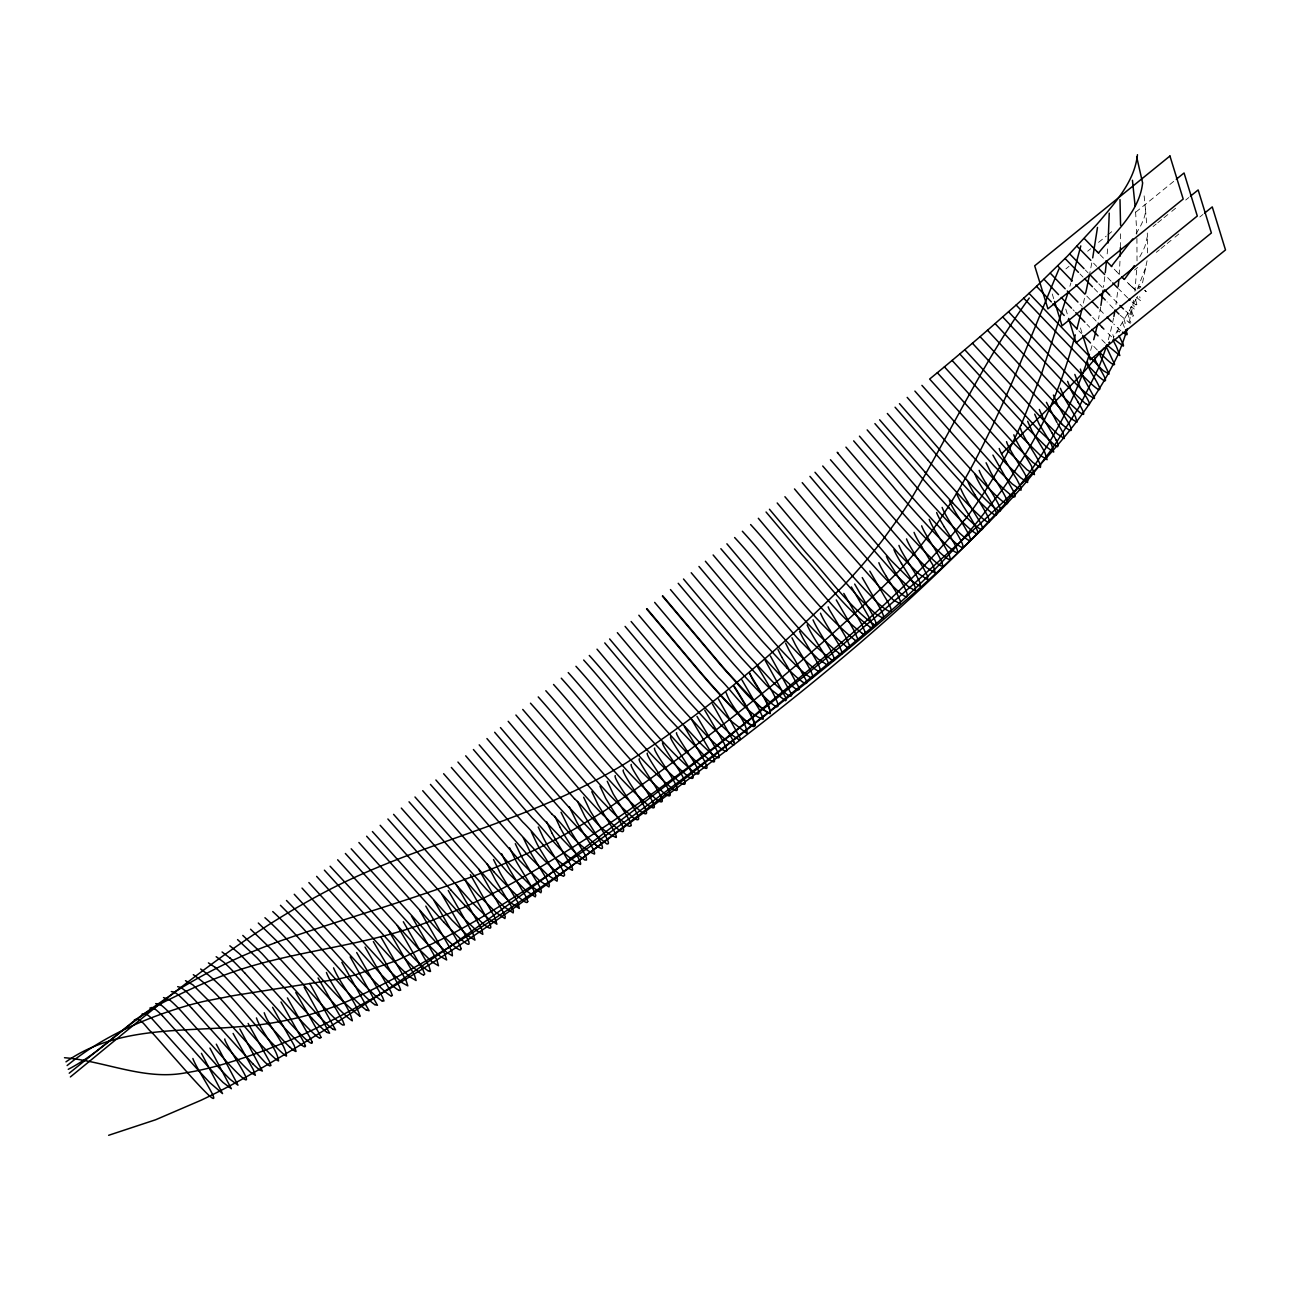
<?xml version="1.0" encoding="UTF-8"?>
<svg xmlns="http://www.w3.org/2000/svg" width="1290" height="1290" viewBox="0 0 1290 1290"><rect width="100%" height="100%" fill="white"/><g stroke="black" fill="none" stroke-linecap="round" stroke-linejoin="round"><path stroke-width="0.75" stroke-dasharray="5 3.75" d="M1133.217 315.76L1130.443 307.133L1131.588 306.827L1134.99 309.616L1133.749 305.327M1120.591 233.812L1120.413 247.519M1137.022 260.886L1136.909 236.086M1147.552 252.905L1147.31 233.006M1119.978 261.209L1119.252 274.141M1136.667 270.013L1134.894 291.266M1107.626 248.922L1106.917 256.871M1147.487 235.909L1145.004 246.148A247.648 41.361 -39.7 0 1 1138.215 259.451M1147.068 260.774L1141.973 285.606M1104.788 276.689L1103.498 287.299M1117.575 292.346L1115.979 304.424M1136.812 304.505L1135.281 298.264M1100.693 306.939L1098.532 318.936M1091.775 262.967L1089.84 273.061M1092.05 345.607L1089.873 352.912M1069.91 286.267L1070.894 282.929M1137.441 288.976L1146.681 264.982M1136.28 298.812L1114.689 335.448M1136.135 233.716L1139.65 227.717A230.894 38.571 -39.7 0 0 1145.456 209.141L1143.811 192.549M1113.48 337.303L1114.092 336.384M1065.895 268.884L1069.007 266.353M1087.664 251.211L1090.776 248.696M1098.548 242.375L1106.32 236.07M1107.868 234.812L1114.092 229.765M1135.861 212.092L1174.722 180.535M1153.067 226.54L1156.179 224.008M1157.743 222.751L1162.403 218.961M1163.951 217.704L1170.175 212.656M1171.723 211.383L1177.947 206.335M1185.72 200.031L1188.832 197.515M1134.523 269.997L1137.635 267.481M1156.292 252.34L1159.404 249.808M1160.952 248.551L1165.612 244.761M1167.176 243.504L1173.4 238.457M1174.948 237.183L1181.172 232.136M1199.829 216.994L1202.925 214.479M1135.635 304.65L1132.023 301.925M1140.731 287.041L1139.102 286.557A79.754 5.466 50.9 0 1 1140.15 286.703L1140.876 287.122M1136.667 297.49L1140.908 301.038L1139.667 296.716M1135.893 290.234L1131.652 286.574M1135.006 289.524L1133.862 288.573M1133.313 288.089L1132.007 286.912M1125.686 311.067L1132.362 316.292A79.916 5.482 50.9 0 0 1133.184 315.728M1131.846 286.767L1130.411 285.429M1144.73 290.282L1146.246 291.701A60.953 4.176 50.9 0 0 1144.907 290.444M1127.315 282.429L1130.604 285.59M1129.75 284.8L1128.734 283.8M1120.188 315.244L1130.201 323.355A82.608 5.66 50.9 0 0 1130.346 323.387M1127.702 297.925L1118.478 288.718M1105.32 343.301L1099.402 337.254M1117.317 302.908L1110.609 296.039M1099.967 254.582L1104.643 259.371M1116.382 271.351L1119.107 274.173M1114.27 269.207L1116.511 271.497M1111.109 281.188L1106.191 276.141M1093.614 263.208L1096.71 266.401M1098.757 283.784L1102.886 288.057M1083.02 277.044L1079.972 273.915M1094.13 288.476L1098.322 292.798M1113.254 308.31L1107.078 301.908M1097.29 350.009L1092.291 344.833M1085.358 270.013L1087.986 272.722M1086.777 296.087L1090.26 299.683M1099.918 309.729L1104.385 314.373M1080.085 304.311L1082.245 306.552M1092.678 317.453L1096.323 321.258M1086.97 324.338L1089.76 327.257M1081.552 333.675L1078.827 330.82M1072.925 309.632L1074.328 311.1M1124.429 327.338L1122.236 321.919L1125.251 323.339L1124.025 319.098M1117.398 332.272C1115.624 326.87 1123.026 337.4 1118.027 327.596M1080.456 327.934L1082.181 333.546M1065.782 309.084L1068.088 316.582M1052.253 293.991L1053.978 299.603M1130.024 310.6L1131.265 314.873L1127.331 312.857L1130.862 322.597M1112.851 334.626L1113.657 337.432M1145.456 209.141L1146.794 225.041M1135.587 211.85L1136.845 234.232M1113.576 317.921A275.754 271.222 -17.1 0 1 1108.191 340.125M1133.604 300.312A235.167 231.297 -17.1 0 1 1128.121 325.677M1084.503 298.232A910.627 895.663 -17.1 0 1 1082.955 304.924M1137.538 296.394A87.414 85.978 -17.1 0 1 1136.909 297.635M1136.764 304.456A77.884 5.337 50.9 0 1 1135.668 304.682M1120.817 330.74A105.619 7.24 50.9 0 1 1113.754 324.016M1111.561 336.803A189.001 12.948 50.9 0 1 1105.514 330.74M1138.844 287.235L1139.038 288.67L1138.86 287.154"/><path stroke-width="1.5" d="M623.344 769.969C620.038 772.629 660.641 824.02 641.34 811.99C602.672 777.806 572.55 735.139 538.22 696.923M631.262 764.422C628.294 767.26 668.688 818.602 648.806 805.815C610.186 771.63 580.161 728.915 545.815 690.747M1109.239 213.14L1108.094 242.972M1120.413 247.519L1120.171 256.081M1118.22 286.283L1118.785 280.204M1106.53 260.838L1105.24 272.738M1103.111 290.331L1100.918 305.424M1097.5 227.443L1092.695 257.903M1113.899 316.437L1114.995 310.439M1089.518 274.754L1086.744 288.186A910.627 895.663 -17.1 0 1 1085.632 293.217M1080.794 245.89L1071.393 281.252M1076.892 328.998L1080.714 314.196A910.627 895.663 -17.1 0 0 1082.165 308.245M1093.694 339.722L1094.484 336.771A314.76 309.584 -17.1 0 0 1097.306 324.919M1075.296 334.9C1065.443 371.327 1052.527 407.124 1033.709 439.954A555.135 546.025 -17.1 0 1 1024.47 455.87L1011.295 476.623A483.282 475.349 -17.1 0 1 1000.766 491.716L978.271 520.725A856.737 842.66 -17.1 0 1 966.452 534.818C909.724 601.462 839.081 654.014 771.904 709.387M799.091 689.247L799.139 689.021A168.78 11.562 50.9 0 0 799.107 687.78L787.303 666.414A216.269 14.819 50.9 0 1 781.772 657.191M1067.927 292.959L1041.288 374.471L1020.874 425.619M1089.421 354.363L1085.535 365.957A438.149 430.941 -17.1 0 1 1005.62 502.81M1059.042 268.804C1021.841 357.507 989.269 449.887 933.315 529.077M1137.457 154.703C1134.603 180.955 1116.382 201.111 1100.144 220.59A179.407 29.96 -39.7 0 1 1096.629 224.637L1067.572 255.984L1036.531 286.332A256.291 42.812 -39.7 0 1 1016.149 305.021L989.462 328.531A494.763 82.641 -39.7 0 1 972.434 343.221A464.9 77.642 -39.7 0 1 929.639 379.05L1006.523 464.094L1020.761 477.848L1027.582 482.525L1027.614 479.59A127.484 8.74 50.9 0 0 1026.098 476.3L1024.26 472.93A142.722 9.772 50.9 0 0 1023.486 471.592L1013.65 455.531A162.556 11.142 50.9 0 1 1006.539 441.648M662.738 595.851L720.642 664.35A228.862 15.674 50.9 0 0 726.367 670.945C754.053 701.131 795.43 747.281 749.554 673.509M1029.275 298.022C983.238 361.555 950.327 432.94 910.434 500.149A466.835 459.159 -17.1 0 1 900.436 515.5L882.586 540.107A555.684 546.557 -17.1 0 1 842.531 586.628C776.096 652.24 704.437 713.467 625.376 763.438A584.805 575.195 -17.1 0 1 571.325 792.399M1132.813 238.876L1111.416 266.288M1124.364 279.478L1132.056 268.917A247.648 41.361 -39.7 0 0 1134.297 265.643M964.227 520.176C902.871 596.818 823.891 656.449 749.426 719.481C676.202 778.338 599.995 833.775 518.048 879.957A645.145 634.551 -17.1 0 1 463.11 907.692L429.07 921.673A460.756 453.177 -17.1 0 1 411.591 927.752C359.007 945.328 303.376 950.682 250.308 966.42C222.719 974.547 196.257 986.028 170.554 998.831C132.435 1016.278 105.312 1050.189 68.257 1069.297M1104.45 347.623L1084.358 371.391A174.602 171.731 -17.1 0 1 1081.794 374.148L1049.576 407.301L1001.556 453.806M1005.829 503.003C880.49 640.082 728.995 749.377 580.452 859.559C510.534 909.144 439.31 957.632 361.813 994.735C323.064 1013.666 280.591 1024.131 237.602 1026.84C179.6 1031.726 115.971 1026.566 65.967 1061.847M1098.467 253.05C1115.592 231.829 1139.441 211.528 1142.601 183.051M1108.723 342.963L1109.593 342.043M1176.287 179.278L1184.059 172.973L1197.297 216.011L1062.041 325.806L1054.559 301.473M1190.38 196.241L1198.152 189.936L1211.391 232.974L1076.134 342.769L1068.652 318.453M1204.489 213.205L1212.261 206.9L1225.5 249.938L1090.244 359.733L1082.762 335.416M69.225 1073.199L135.853 1019.487L175.875 991.51M767.131 713.225C676.089 785.142 583.483 855.641 484.105 915.803M67.112 1065.556C101.829 1037.063 143.642 1018.584 186.437 1005.894A332.32 326.854 -17.1 0 1 204.336 1001.282L234.522 995.445L337.964 979.094A304.633 299.635 -17.1 0 0 355.911 974.676L396.756 960.518L441.067 939.604A818.408 804.96 -17.1 0 0 484.121 915.819M70.37 1076.94C150.22 1011.844 228.878 943.377 320.243 894.534C400.013 851.126 489.555 831.195 571.341 792.431M770.291 713.58C769.888 699.196 754.489 687.36 749.909 673.219M134.337 1019.874C141.062 1016.536 147.157 1029.436 152.285 1032.887A82.302 5.644 50.9 0 1 155.413 1036.305L189.275 1074.683A99.556 6.821 50.9 0 0 195.306 1081.31C236.135 1125.767 196.983 1071.055 192.871 1058.493M142.029 1014.117L145.448 1013.44A104.377 7.143 50.9 0 1 146.157 1013.827L150.075 1016.907A53.487 3.66 50.9 0 1 151.817 1018.552L198.983 1070.974A90.236 6.176 50.9 0 0 209.786 1082.632L222.541 1093.581L201.417 1053.317M149.85 1008.103L151.946 1007.506L154.445 1008.683M274.544 942.974C380.695 905.29 492.893 880.135 589.595 819.972A635.551 625.102 -17.1 0 0 605.236 810.33C709.032 738.993 808.846 660.593 898.243 571.712A447.243 439.89 -17.1 0 0 933.347 529.094M108.634 1135.297L155.655 1119.752L201.143 1100.209A723.577 711.693 -17.1 0 0 249.954 1074.78C415.396 980.11 566.165 863.026 716.401 746.442C789.609 687.909 863.445 629.971 932.751 566.81C1001.556 504.035 1075.989 441.164 1117.414 355.943A235.167 231.297 -17.1 0 0 1127.283 328.628M155.703 1003.604L160.557 1004.668M1083.197 414.074L1080.649 413.058A80.044 5.482 50.9 0 1 1078.601 411.462L1071.748 405.108A199.821 13.69 50.9 0 1 1057.236 390.435L995.106 323.613M185.486 980.674L192.871 984.851L207.529 999.54A127.113 8.708 50.9 0 1 210.576 1002.83L264.74 1062.009A76.836 5.257 50.9 0 0 269.755 1065.927L270.964 1065.476L269.159 1060.961L248.131 1023.438M163.508 997.589L169.409 999.766M177.681 986.689L181.035 987.543L185.486 990.897A73.079 4.999 50.9 0 1 187.743 992.961L189.114 994.268A94.863 6.498 50.9 0 1 200.514 1006.119M171.328 991.575L174.36 992.107L178.278 994.88M64.5 1057.719C104.78 1061.025 143.835 1080.504 184.809 1072.974C207.19 1069.507 228.959 1062.96 250.308 1055.559A640.388 629.859 -17.1 0 0 307.294 1032.548C434.649 971.402 547.799 885.343 659.158 799.413C781.401 700.325 910.95 608.541 1017.665 491.958A564.198 554.942 -17.1 0 0 1055.704 443.502L1078.859 407.43L1098.096 368.94A275.754 271.222 -17.1 0 0 1106.449 345.978M193.306 974.676C222.461 994.88 242.004 1026.969 267.675 1051.447A71.466 4.902 50.9 0 0 270.997 1054.769L272.061 1055.784A77.674 5.321 50.9 0 0 278.575 1060.944C276.995 1048.044 261.338 1032.21 256.436 1017.907M769.872 713.644C752.231 703.485 739.944 685.764 726.012 671.235A229.475 15.722 50.9 0 1 720.304 664.64L662.383 596.125M423.604 975.159L424.716 974.127L423.056 970.048L397.304 925.607M785.191 700.534L770.646 689.231A170.022 11.642 50.9 0 1 766.631 685.296L741.766 658.303A204.852 14.029 50.9 0 1 736.106 651.805L728.286 642.71A157.461 10.788 50.9 0 1 722.416 635.809L678.201 583.306M200.643 969.016C230.281 990.349 250.486 1022.664 276.882 1047.867A77.964 5.337 50.9 0 0 279.898 1050.818A80.415 5.515 50.9 0 0 286.477 1056.107C285.783 1044.11 268.852 1026.711 264.224 1012.731M352.202 1020.551C349.139 1005.668 332.933 988.785 326.418 972.499M391.144 996.074L392.37 995.461L390.757 991.446L365.022 947.07M398.933 990.446L400.69 990.204L399.191 986.157L373.358 941.587M1107.046 345.801L1106.207 345.656A91.848 90.332 -17.1 0 1 1106.997 344.801M382.098 1001.04L384.001 1000.959L382.55 997.138L356.685 952.552M216.172 956.696L223.573 962.05A99.362 6.805 50.9 0 1 236.473 974.805L283.139 1026.437A113.165 7.756 50.9 0 0 288.122 1031.79L295.926 1039.805A75.691 5.192 50.9 0 0 299.264 1042.949A80.125 5.482 50.9 0 0 305.198 1046.513A75.659 5.176 50.9 0 0 305.23 1045.771M208.432 962.888L214.914 967.194M427.925 970.661L429.812 971.467A133.95 9.175 50.9 0 0 430.521 971.289L428.844 965.791L403.319 921.737M872.798 623.812C846.853 603.994 827.825 576.501 805.944 552.588A194.468 13.319 50.9 0 1 798.22 543.445L769.453 509.26M869.476 626.65C843.112 606.494 823.842 578.5 801.59 554.216A197.435 13.529 50.9 0 1 794.834 546.186L766.067 512.017M854.335 639.582C814.345 606.768 785.465 562.359 750.603 524.562M846.24 646.5C806.218 613.588 777.241 569.148 742.347 531.254M222.073 951.988L230.33 958.341M861.897 633.116C835.13 612.54 815.49 584.096 792.899 559.344A214.527 14.69 50.9 0 1 787.094 552.459L758.327 518.29M838.436 652.804C798.446 619.861 769.63 575.275 734.623 537.527M830.857 659.271C802.944 637.325 782.175 607.606 758.536 581.403L726.883 543.8M374.81 1004.733L377.454 1005.265L350.171 956.841M333.126 1029.339L335.561 1029.871L309.745 983.399M326.967 1032.435L329.611 1033.209L304.118 987.076M366.086 1009.796L369.085 1010.763L341.85 962.324M229.83 945.796L239.521 953.826L253.711 968.451A194.58 13.335 50.9 0 1 257.468 972.515L301.086 1020.809A87.865 6.015 50.9 0 0 319.856 1038.273L320.791 1037.257M801.88 681.443L798.446 678.782A139.046 9.53 50.9 0 1 787.239 668.268M1085.922 403.834C1096.226 409.527 1080.504 388.983 1079.811 386.403A106.619 7.305 50.9 0 1 1078.633 384.307L1074.828 374.439M237.57 939.604L257.21 958.051L311.664 1017.955M242.794 935.427L261.918 953.52L318.372 1015.536M1122.494 332.175L1126.718 334.739A83.302 5.708 50.9 0 0 1127.057 333.594L1125.59 329.756M250.55 929.219L270.739 948.698L328.321 1011.924A92.525 6.337 50.9 0 0 342.705 1025.002L344.382 1024.921L342.834 1020.938L318.082 977.949M596.222 845.321L580.581 830.647L561.037 809.523A156.88 10.739 50.9 0 1 542.203 788.045L494.667 732.285M258.306 923.027L278.334 942.587L338.254 1008.296A95.073 6.514 50.9 0 0 352.331 1020.712M264.934 917.722C299.248 947.957 324.37 987.946 360.055 1016.391C355.427 1000.266 340.56 984.576 333.546 967.839M280.446 905.322L298.248 923.253A159.347 10.917 50.9 0 1 303.279 928.639L352.702 983.561A111.295 7.627 50.9 0 0 374.632 1004.491M1062.38 424.571L980.061 336.658M286.493 900.485L309.39 924.059L360.539 980.851A109.924 7.53 50.9 0 0 381.872 1000.766M1128.879 299.038L1129.992 300.086M294.249 894.276L370.601 977.369A108.489 7.434 50.9 0 0 390.886 995.751M1113.705 338.851L1123.235 346.107A79.69 5.466 50.9 0 0 1123.251 344.575L1119.043 335.787M330.095 866.235L368.295 907.515A308.697 21.14 50.9 0 1 373.665 913.578L410.784 954.842A106.748 7.305 50.9 0 0 427.877 970.612M1123.493 309.003L1119.881 305.472M302.005 888.084L380.647 973.886M308.874 882.57L389.564 970.789L401.69 982.448L407.817 985.85L405.995 980.223L380.711 936.685M1107.175 345.156L1119.833 355.556L1116.64 347.107M252.775 1063.75L200.482 1006.071M1122.236 277.334L1124.122 279.237M316.631 876.378L397.207 964.775L409.769 976.869L416.09 980.513L414.413 974.934L389.016 931.138M787.255 668.301L762.422 641.34A173.924 11.916 50.9 0 1 743.169 618.974L698.954 566.471M337.658 859.769L417.815 948.021L431.94 961.84L438.487 965.758L436.923 960.018L411.478 916.045M1122.445 277.56L1121.865 276.979M1076.973 246.197L1090.808 260.338M965.259 516.048L952.842 503.019M713.451 728.318L688.538 701.26A177.73 12.174 50.9 0 1 684.168 696.245L681.459 693.133A143.351 9.82 50.9 0 1 674.799 685.377L625.086 626.408M162.459 1015.778L210.576 1069.362A79.464 5.45 50.9 0 0 215.785 1074.989A81.802 5.612 50.9 0 0 223.122 1082.52L231.361 1088.744L209.931 1048.093M1114.947 310.035L1115.769 310.874A123.969 8.498 50.9 0 0 1119.027 314.115M1097.451 252.018L1098.693 253.292M1117.656 287.896L1112.754 282.881M1069.668 253.872L1084.052 268.659M1098.903 351.654L1104.853 357.604A89.284 6.111 50.9 0 0 1114.221 364.635A83.334 5.708 50.9 0 0 1114.544 364.167L1106.111 346.397M1097.693 252.276L1092.372 246.809M1106.078 260.822L1111.754 266.627M1111.319 321.549L1107.03 317.13M324.387 870.169L407.64 961.566M1084.245 238.473L1092.549 247.019M1097.113 282.107L1089.308 274.077M1092.453 286.751L1084.535 278.624M345.381 853.496L426.2 942.668L440.067 956.212L446.646 959.97L444.889 954.019L419.669 910.385M1098.274 267.998L1104.579 274.48M1102.321 327.483L1098.129 323.129M1078.456 272.351L1065.121 258.548M1084.938 294.201L1075.812 284.751M1098.048 335.868L1091.856 329.434M993.8 479.058L972.418 456.112M170.457 1013.746L218.349 1067.056A79.367 5.434 50.9 0 0 223.315 1072.393A81.431 5.579 50.9 0 0 230.346 1079.537L237.973 1085.164L216.301 1044.174M1104.579 289.798L1109.755 295.152M1100.031 294.555L1105.288 300.022M1072.167 280.978L1057.736 265.95M1092.001 301.489L1098.145 307.875M1090.502 342.995L1084.261 336.48M351.17 848.788L435.826 942.135L446.791 952.488L452.387 955.826L452.016 951.81A86.188 5.902 50.9 0 0 451.065 949.94L425.797 906.128M1061.218 297.442L1071.522 308.165M1065.169 288.783L1050.318 273.206M1067.298 290.992L1077.94 302.07M1084.406 308.81L1090.84 315.534M1058.526 294.62L1057.848 293.91A195.483 13.384 50.9 0 1 1055.01 290.927L1044.013 279.269M1084.874 322.161L1075.747 312.583M1036.531 286.332L1051.35 301.892M1076.908 328.821L1068.168 319.63M1029.017 293.314L1100.983 368.521A76.739 5.257 50.9 0 0 1103.385 370.714L1109.094 374.019L1101.773 358.685A101.491 6.95 50.9 0 1 1100.386 355.943L1099.677 353.041A71.353 4.886 50.9 0 1 1100.096 352.863M358.894 842.515L434.504 926.559A115.036 7.885 50.9 0 0 460.804 948.295M1053.043 303.666L1064.234 315.486M1023.696 298.183L1097.58 375.422A90.381 6.192 50.9 0 0 1104.966 378.131L1104.353 376.761A126.452 8.659 50.9 0 0 1102.208 372.697L1097.5 364.538A97.653 6.692 50.9 0 1 1095.129 357.765M1016.149 305.021L1059.542 351.251C1061.057 352.186 1115.721 413.606 1095.129 379.099M366.634 836.243L443.841 922.205M1008.57 311.793L1052.479 358.781C1066.282 371.536 1078.392 390.096 1094.436 398.529A82.528 5.66 50.9 0 0 1094.339 397.578L1085.019 380.679A107.247 7.353 50.9 0 1 1083.89 378.647L1081.584 373.584A165.297 11.32 50.9 0 1 1081.149 371.794L1080.375 369.101M464.884 905.387C466.093 906.531 499.133 942.813 488.749 921.334A137.159 9.401 50.9 0 0 485.782 916.319L464.465 878.942M372.407 831.55L452.097 920.286L467.399 935.347L474.93 940.136L472.914 933.428A134.031 9.175 50.9 0 0 470.012 928.494M1002.717 316.953L1061.057 379.47A224.234 15.367 50.9 0 0 1076.908 395.611L1083.648 401.948A87.075 5.966 50.9 0 0 1085.922 403.834M401.303 808.088L478.026 894.567L495.844 912.369L504.906 918.561L505.245 916.61L502.552 910.885A136.417 9.336 50.9 0 0 499.875 906.37L478.687 869.105M380.147 825.278L464.481 919.093L476.671 930.654L482.815 934.347L481.912 929.397A93.977 6.434 50.9 0 0 480.847 927.413A134.112 9.191 50.9 0 0 477.929 922.431M244.939 973.16L291.476 1024.631A89.462 6.127 50.9 0 0 306.81 1040.224M191.807 1008.28L239.102 1060.88A75.53 5.176 50.9 0 0 243.391 1065.363A78.69 5.386 50.9 0 0 250.437 1072.2L255.356 1075.28L253.275 1069.587L233.103 1033.435M949.166 508.083C968.629 529.287 994.445 553.974 963.227 506.099A178.617 12.239 50.9 0 1 956.503 493.183M393.579 814.361L470.802 901.162L488.233 918.496L496.892 924.204L494.57 916.835A139.61 9.562 50.9 0 0 491.587 911.804L470.399 874.636M387.871 818.989L450.807 889.955M987.495 330.24L1056.849 404.963L1071.006 418.637L1076.989 422.169L1075.457 416.702L1066.298 401.271A108.424 7.434 50.9 0 1 1064.976 398.981L1060.38 388.29M967.419 480.573C984.512 499.166 1020.89 537.14 985.737 483.057M409.027 801.816L486.314 889.132L503.971 906.709L513.162 912.917L513.388 910.837L510.582 904.951A108.57 7.434 50.9 0 0 509.744 903.516L495.683 880.49L487.056 863.687M972.434 343.221L1042.884 419.621L1057.558 434.053L1064.331 438.519L1063.057 432.827M964.775 349.735L1038.934 430.279L1054.269 444.776L1057.477 446.727L1058.316 445.373A123.147 8.433 50.9 0 0 1057.461 442.841L1056.139 440.084M414.977 796.978L492.522 884.73L510.114 902.29L519.306 908.482L517.935 902.549A92.912 6.369 50.9 0 0 516.758 900.404L501.536 875.378A221.267 15.158 50.9 0 1 499.891 872.379L493.506 859.511M959.776 353.96L1029.581 430.263L1046.416 446.953L1053.704 452.048L1051.624 444.808M422.717 790.706L493.86 871.75M952.101 360.426L1023.196 438.439L1040.385 455.435L1047.093 459.675L1044.707 452.064A158.09 10.836 50.9 0 0 1041.304 446.243L1033.725 433.892A136.563 9.352 50.9 0 1 1031.936 430.828L1027.63 421.298M944.409 366.844L1014.553 444.163L1032.967 462.513L1040.401 467.464L1040.611 465.368L1037.789 459.321A166.797 11.433 50.9 0 0 1034.645 453.967L1027.743 442.76M430.441 784.433L507.438 872.072L525.901 890.584L535.285 896.856L535.753 895.195L533.738 890.423A92.445 6.337 50.9 0 0 532.512 888.213L517.854 864.203A214.978 14.722 50.9 0 1 515.661 860.237L509.631 847.852M574.469 798.687C587.934 810.652 599.528 831.244 616.249 837.484A121.083 8.288 50.9 0 0 616.12 835.839A125.017 8.562 50.9 0 0 611.396 826.342L597.915 804.557L591.804 791.705M937.346 372.713L1008.022 450.919L1026.856 469.625L1034.451 474.623L1031.403 465.964A172.924 11.852 50.9 0 0 1028.549 461.111L1021.245 449.259A165.717 11.352 50.9 0 1 1013.843 434.794M551.83 814.022C565.665 826.616 577.178 846.788 594.448 854.061A115.745 7.934 50.9 0 0 594.448 852.561A119.422 8.175 50.9 0 0 591.449 846.014A118.116 8.095 50.9 0 0 589.804 843.16L579.146 826.1A152.478 10.449 50.9 0 1 577.049 822.601L569.325 806.911M435.891 779.999L512.227 867.09L531.383 886.327L540.897 892.761L541.397 890.987L539.301 886.117A93.332 6.386 50.9 0 0 538.059 883.892L523.692 860.398A214.382 14.69 50.9 0 1 521.225 855.915L515.291 843.692M853.319 577.001L849.723 572.953A98.088 6.724 50.9 0 1 844.176 566.632L784.917 496.715M921.915 385.371L994.026 465.867L1012.053 483.815L1021.019 490.184L1020.922 487.426L1017.117 479.912A148.56 10.175 50.9 0 0 1016.31 478.526L1006.055 461.804M443.631 773.726L519.822 860.865L539.381 880.522L548.992 886.939L549.379 885.021L547.186 880.022A94.621 6.482 50.9 0 0 545.912 877.781L531.835 854.786A212.85 14.577 50.9 0 1 529.077 849.804L523.305 837.79M451.355 767.453L527.594 854.835L547.379 874.733L557.038 881.183L557.393 879.087L555.071 873.943A97.25 6.66 50.9 0 0 553.765 871.653L539.672 848.643A210.189 14.4 50.9 0 1 536.946 843.708L531.319 831.889M914.9 391.096L955.438 437.181A324.29 22.22 50.9 0 0 972.434 456.128M907.176 397.385L945.457 441.067A251.389 17.221 50.9 0 0 972.918 471.624A217.946 14.932 50.9 0 0 976.24 475.204C993.864 494.263 1026.856 528.191 992.72 475.72A211.189 14.464 50.9 0 1 990.913 472.656L986.076 462.755M927.655 459.869L887.343 413.493M924.898 471.947L879.619 419.782M457.934 762.051L518.225 831.873L544.574 860.511A140.916 9.659 50.9 0 0 555.942 871.298L558.989 873.798A123.792 8.482 50.9 0 0 560.795 875.071L563.553 876.281L564.585 875.249A104.974 7.192 50.9 0 0 562.666 870.25M899.452 403.657L939.313 449.291A220.993 15.141 50.9 0 0 967.387 480.525M895.067 407.221L936.169 454.354A210.109 14.4 50.9 0 0 964.275 485.604C981.883 504.777 1016.149 540.075 981.819 487.346A173.908 11.916 50.9 0 1 975.111 474.414M473.414 749.538L520.821 804.847A180.245 12.352 50.9 0 0 532.399 818.102C548.105 832.889 560.86 855.06 580.435 864.429A112.552 7.708 50.9 0 0 580.532 863.075A114.794 7.869 50.9 0 0 578.549 858.302A111.972 7.675 50.9 0 0 576.001 853.787L565.455 836.871A193.194 13.239 50.9 0 1 560.005 827.309M465.69 755.811L513.033 810.926A191.984 13.158 50.9 0 0 522.74 822.053C539.01 837.468 552.12 860.317 572.357 870.282A116.423 7.982 50.9 0 0 571.905 867.074L557.635 843.031M479.203 744.846L526.659 800.284A172.989 11.852 50.9 0 0 542.606 818.505L576.388 853.787L584.709 859.962L586.482 860.043L586.273 857.721A116.745 7.998 50.9 0 0 581.903 849.239L571.325 832.26A170.264 11.658 50.9 0 1 569.212 828.744L561.037 812.249M874.894 423.604L921.382 477.236A184.486 12.642 50.9 0 0 949.118 508.018M867.17 429.893L906.354 475.22C910.933 481.089 1005.136 589.272 956.39 513.775A179.068 12.271 50.9 0 1 949.343 500.326M859.446 436.165L896.776 479.445C900.339 484.266 997.944 596.786 949.537 521.434A177.665 12.174 50.9 0 1 942.135 507.405M853.658 440.874L893.196 486.781C896.695 491.667 991.913 600.979 944.215 526.836M486.927 738.557L534.431 794.156A164.346 11.255 50.9 0 0 551.814 814.006M845.934 447.146L882.989 490.281C886.569 495.215 985.302 609.364 936.669 533.367A169.7 11.626 50.9 0 1 929.219 519.306M838.21 453.435C822.81 435.552 989.994 635.793 929.106 539.833M830.454 459.74L906.677 547.573L926.591 567.584L935.282 573.034L933.315 565.762L921.512 546.331M822.714 466.012L898.292 553.362L918.109 573.389L927.655 579.71L927.639 576.291L923.543 568.277A138.998 9.514 50.9 0 0 922.269 566.149L913.949 552.797M814.99 472.285L891.293 560.666L911.062 580.468L920.205 586.321L920.141 582.838L916.013 574.776A153.478 10.513 50.9 0 0 914.046 571.551L906.37 559.263A153.446 10.513 50.9 0 1 898.937 545.412M809.943 476.381L838.597 510.211A224.121 15.351 50.9 0 0 843.418 515.903L893.922 573.002L908.547 586.885L915.336 590.626L915.239 587.111L911.095 579.033A153.397 10.513 50.9 0 0 909.127 575.808L901.436 563.488M802.219 482.654L830.905 516.597A204.223 13.996 50.9 0 0 838.613 525.691C835.082 521.37 926.784 631.455 903.564 585.547A155.671 10.659 50.9 0 0 901.242 581.742L893.857 569.954A147.641 10.11 50.9 0 1 886.424 556.167M794.495 488.942L823.213 522.982A192.758 13.206 50.9 0 0 832.84 534.35L879.183 586.579L893.115 599.753L900.162 603.817L900.42 601.027L897.372 594.384A114.874 7.869 50.9 0 0 896.034 592.062A151.865 10.401 50.9 0 0 893.728 588.256L886.294 576.404M500.439 727.592L548.024 783.465A152.172 10.417 50.9 0 0 567.939 806.169L592.416 832.066L606.558 843.757A148.737 10.191 50.9 0 0 607.477 843.982L608.235 843.708A124.453 8.53 50.9 0 0 606.09 836.968A120.921 8.288 50.9 0 0 603.543 832.469L590.094 810.733L583.644 797.252M777.193 502.987L805.96 537.172A180.165 12.336 50.9 0 0 813.684 546.315L860.64 599.608L875.378 613.701L883.15 618.345L883.457 615.475L880.425 608.864A110.811 7.595 50.9 0 0 878.958 606.316L862.236 577.597M508.179 721.32L557.699 779.547A146.931 10.062 50.9 0 0 574.469 798.703M720.852 548.702L797.43 638.179L818.037 658.98L827.841 665.318L828.099 662.367L825.1 655.82A105.441 7.224 50.9 0 0 823.633 653.256L816.522 641.84A199.821 13.69 50.9 0 1 807.169 624.924M553.539 684.474C588.272 722.981 618.394 766.421 657.755 800.558C675.299 810.507 636.099 761.197 639.324 758.794M530.48 703.195C565.085 741.508 595.174 784.61 634.309 818.634C651.434 827.712 611.912 778.773 615.282 775.613M522.74 709.435L598.076 797.043A105.845 7.256 50.9 0 0 602.591 801.88L610.557 810.104A162.588 11.142 50.9 0 0 621.183 820.295C623.796 821.746 628.343 828.454 631.213 825.632A119.502 8.191 50.9 0 0 630.875 823.907L630.536 823.02A126.92 8.691 50.9 0 0 626.73 815.651L613.25 793.963L607.251 781.272M515.903 715.031L581.516 791.77A120.841 8.272 50.9 0 0 603.478 815.377C605.639 816.312 626.553 841.144 623.215 827.616A128.145 8.772 50.9 0 0 619.248 820.214L605.72 798.381L599.979 786.158M713.128 554.974L757.343 607.461A171.86 11.771 50.9 0 0 774.871 627.843C782.224 637.55 845.627 706.404 808.911 648.273A208.658 14.287 50.9 0 1 806.718 644.678L804.75 641.34A248.083 16.996 50.9 0 1 802.896 638.082L799.558 631.342M705.388 561.247L749.603 613.734A172.36 11.804 50.9 0 0 768.84 636.067C776.532 646.177 837.5 711.709 801.3 654.675A221.88 15.206 50.9 0 1 795.221 644.419L791.947 637.76M589.288 655.465C624.376 694.246 654.578 738.315 694.423 772.646C711.629 782.933 673.864 734.365 676.605 732.72M583.66 660.029C618.829 698.825 648.999 743.024 688.973 777.273C705.404 786.191 667.898 738.815 670.736 736.832M575.937 666.301C611.186 705.001 641.243 749.393 681.346 783.514C696.939 790.915 659.899 745.201 662.673 742.46M568.213 672.574C603.059 711.225 633.261 754.876 672.816 789.125C690.198 799.123 651.611 750.28 654.627 748.103M561.263 678.201C596.093 716.756 626.214 760.358 665.688 794.527C683.168 804.525 644.145 755.263 647.387 753.15M691.214 572.744L735.429 625.247A165.765 11.352 50.9 0 0 743.282 634.438L749.135 641.227A187.888 12.868 50.9 0 0 754.731 647.661L779.579 674.638A153.849 10.546 50.9 0 0 783.627 678.605L788.029 682.716A131.516 9.014 50.9 0 0 790.754 685.087L794.769 688.15A152.333 10.433 50.9 0 0 799.042 689.489M683.49 579.016L727.705 631.519A160.202 10.981 50.9 0 0 733.591 638.421L741.395 647.499A197.709 13.545 50.9 0 0 747.023 653.982L771.888 680.959A162.879 11.159 50.9 0 0 775.935 684.909L780.321 689.021A130.629 8.949 50.9 0 0 783.046 691.408L787.077 694.488A173.586 11.884 50.9 0 0 788.593 695.407L790.125 696.084A136.853 9.369 50.9 0 0 791.093 696.084L791.528 695.423A170.103 11.658 50.9 0 0 791.48 694.181L770.356 655.965M670.461 589.578L714.692 642.081A153.478 10.513 50.9 0 0 720.562 648.983L728.382 658.077A216.639 14.835 50.9 0 0 734.058 664.624C761.922 695.552 803.364 740.315 757.52 666.785M638.84 615.233L689.15 674.896A149.93 10.272 50.9 0 0 692.488 678.798L697.922 685.087A208.367 14.271 50.9 0 0 702.405 690.231L727.318 717.272A175.101 11.997 50.9 0 0 731.398 721.287L746.491 733.236A121.002 8.288 50.9 0 0 747.216 733.252C745.523 718.595 730.882 707.017 726.173 692.746M631.116 621.506L681.426 681.168A145.383 9.965 50.9 0 0 684.764 685.071L690.198 691.359A189.807 12.997 50.9 0 0 694.617 696.423L719.53 723.48A160.928 11.03 50.9 0 0 723.674 727.576L728.205 731.833A134.402 9.207 50.9 0 0 731.027 734.332L738.928 739.718A122.485 8.385 50.9 0 0 739.67 739.734L740.154 739.138A150.414 10.304 50.9 0 0 740.089 737.88L718.449 699.003M617.346 632.681L665.882 690.263A146.334 10.03 50.9 0 0 680.733 707.436L705.662 734.526A140.417 9.627 50.9 0 0 717.417 745.685L721.11 748.668A176.666 12.094 50.9 0 0 722.9 749.909L725.464 751.248A133.031 9.111 50.9 0 0 726.012 747.474M609.622 638.953L658.142 696.535A138.965 9.514 50.9 0 0 672.961 713.644L699.615 742.492A138.127 9.465 50.9 0 0 709.758 752.038L713.515 755.085A171.425 11.739 50.9 0 0 715.321 756.359L717.901 757.73A131.596 9.014 50.9 0 0 715.531 748.071M604.752 642.904L652.676 699.793A135.305 9.272 50.9 0 0 668.043 717.562L704.082 755.327A159.202 10.9 50.9 0 0 710.516 760.407L713.128 761.81A128.919 8.837 50.9 0 0 714.144 759.197A134.676 9.223 50.9 0 0 709.742 750.361L692.117 720.352M597.012 649.176L644.952 706.065A127.774 8.756 50.9 0 0 685.248 750.957M654.659 602.398L712.564 670.913A232.184 15.899 50.9 0 0 718.595 677.863C732.269 690.585 745.975 713.644 763.116 719.24A170.183 11.658 50.9 0 0 763.067 718.175L759.181 709.452A111.762 7.659 50.9 0 0 757.117 705.985L741.96 679.943M646.919 608.67L697.229 668.333A156.832 10.739 50.9 0 0 700.567 672.235L706.001 678.54A229.83 15.738 50.9 0 0 710.548 683.748C735.074 711.096 782.417 762.68 734.236 686.199M646.58 608.961L696.874 668.623A158.122 10.836 50.9 0 0 700.212 672.525L705.646 678.814A227.25 15.561 50.9 0 0 710.193 684.039C735.461 712.161 781.627 762.454 733.881 686.49M830.034 630.359L837.145 641.791A105.538 7.224 50.9 0 1 838.613 644.339L841.822 651.74M1056.994 422.507L1046.432 402.351M1057.784 423.765L1058.542 425.023M1051.866 432.714L1043.078 418.154L1039.337 409.494M477.945 922.463L456.402 884.795M1047.641 437.955L1040.772 426.797A126.71 8.675 50.9 0 1 1038.982 423.717L1034.709 414.154M470.044 928.526L448.259 890.503M1078.327 402.512L1073.054 393.837A106.925 7.321 50.9 0 1 1071.796 391.644L1067.604 381.356M974.66 494.457C1007.442 544.638 977.788 515.307 958.825 494.634A200.144 13.706 50.9 0 1 927.671 459.885M967.468 501.552L978.659 519.838M1094.775 378.502L1091.421 372.81M306.827 1032L287.396 997.896M300.102 1035.58L280.994 1001.959M316.502 1028.743L295.781 992.526M781.788 657.191L777.967 649.547M1116.382 346.607L1112.947 339.98M433.956 900.436L457.998 942.135A100.668 6.902 50.9 0 1 459.014 943.941A89.091 6.095 50.9 0 1 459.998 945.844L461.03 948.585M442.131 894.76L464.432 933.573A125.42 8.595 50.9 0 1 466.98 937.943A92.316 6.321 50.9 0 1 467.98 939.878L468.56 941.184M552.088 833.372L546.525 821.585M560.005 827.309L554.829 816.248M272.577 1007.296L294.201 1045.529L296.055 1051.431A80.351 5.499 50.9 0 1 289.524 1046.803M239.843 1028.952L262.354 1071.039L259.596 1069.926A77.19 5.289 50.9 0 1 252.759 1063.75M600.947 843.047L600.205 841.548A118.374 8.111 50.9 0 0 597.657 837.049L586.95 819.924A140.352 9.611 50.9 0 1 584.854 816.425L577.517 801.413M224.815 1038.95C223.605 1042.497 261.177 1095.017 239.988 1075.538A80.867 5.531 50.9 0 1 233.377 1068.91A79.109 5.418 50.9 0 1 228.717 1063.976L181.132 1011.021A81.528 5.579 50.9 0 0 169.393 999.75M501.633 853.754L507.809 866.348A217.365 14.883 50.9 0 0 509.711 869.815L524.659 894.341A91.042 6.24 50.9 0 1 525.869 896.518L527.82 901.517M538.269 826.971L543.284 837.678A203.481 13.932 50.9 0 0 545.251 841.37L545.815 842.386A230.717 15.803 50.9 0 0 549.04 847.917L560.747 866.848A99.782 6.837 50.9 0 1 562.666 870.234M726.077 747.555L724.141 743.443A126.759 8.675 50.9 0 0 721.336 738.525L704.711 710.145M785.594 643.13L788.803 649.692A217.671 14.916 50.9 0 0 794.946 660.012L806.734 681.394A156.59 10.723 50.9 0 1 801.928 681.507M836.243 599.915L852.851 628.472A107.07 7.337 50.9 0 1 854.319 631.02L857.527 638.437M843.805 593.432L860.446 622.038A107.892 7.385 50.9 0 1 861.897 624.586L865.122 632.003M765.147 660.367L786.255 698.567A171.07 11.723 50.9 0 1 786.303 699.809L785.868 700.47A132.499 9.078 50.9 0 1 785.191 700.534M733.994 742.089L712.419 703.889M851.352 586.934L868.025 615.588A108.844 7.45 50.9 0 1 869.492 618.136L872.717 625.569M869.815 571.131L884.763 596.899A122.389 8.385 50.9 0 1 886.875 600.414C900.146 622.941 878.683 604.8 872.846 597.851A107.828 7.385 50.9 0 1 853.319 577.001M854.673 584.08L871.363 612.766A109.44 7.498 50.9 0 1 872.83 615.314L876.071 622.747M1136.651 156.767L1142.553 182.696M992.913 455.112L1011.263 487.314A131.209 8.982 50.9 0 1 1012.892 490.281L1014.408 493.457A113.617 7.788 50.9 0 1 1010.505 494.763L1005.426 490.426A137.659 9.433 50.9 0 1 993.816 479.074M1087.406 361.942L1088.26 364.893M1053.414 395.079L1057.8 405.173L1069.281 424.346A107.183 7.337 50.9 0 1 1062.267 424.426M696.987 716.401L713.741 744.943A131.903 9.03 50.9 0 1 715.611 748.168M849.417 645.306L846.208 637.905A106.312 7.288 50.9 0 0 844.74 635.357L829.502 609.864A153.123 10.481 50.9 0 1 828.164 606.848M834.211 658.174L831.018 650.773A104.829 7.176 50.9 0 0 829.551 648.225L822.44 636.809A193.178 13.239 50.9 0 1 813.023 619.797M684.393 726.625L702.131 756.779A138.949 9.514 50.9 0 1 704.985 761.955L706.872 766.615A126.984 8.691 50.9 0 1 705.549 768.276L703.469 767.228A157.735 10.804 50.9 0 1 695.423 760.794L688.328 754.021A119.228 8.175 50.9 0 1 685.167 750.828M1132.443 180.261L1135.136 206.255M1119.994 199.579L1120.558 225.25M1020.648 425.523A474.204 466.416 -17.1 0 1 964.436 520.338M175.763 991.333A515.565 507.099 -17.1 0 1 274.577 943.071M154.542 1008.812A77.11 5.289 50.9 0 1 162.347 1015.633M178.181 994.735A85.479 5.853 50.9 0 1 191.871 1008.393M160.621 1004.765A78.964 5.402 50.9 0 1 170.409 1013.666M299.828 1035.257A137.03 9.385 50.9 0 1 305.52 1046.142M214.914 967.21A93.299 6.386 50.9 0 1 226.153 977.965L285.928 1043.352A77.4 5.305 50.9 0 0 289.524 1046.819M326.789 1032.21A89.574 6.144 50.9 0 1 311.728 1018.052M316.308 1028.517A137.837 9.449 50.9 0 1 321.081 1037.595M230.168 958.131A108.473 7.434 50.9 0 1 245.036 973.305M312.003 1042.578A80.254 5.499 50.9 0 1 306.617 1039.966M311.938 1042.014A76.674 5.257 50.9 0 1 312.019 1042.594M306.569 1031.71A141.61 9.707 50.9 0 1 312.212 1042.352M332.997 1029.194A90.606 6.208 50.9 0 1 318.404 1015.585M272.738 911.579A145.222 9.949 50.9 0 1 288.541 927.139L290.04 928.719A126.194 8.643 50.9 0 1 294.491 933.46L342.027 986.286A110.634 7.579 50.9 0 0 366.199 1009.941M398.675 990.107A106.973 7.321 50.9 0 1 380.824 974.127M423.313 974.805A110.231 7.546 50.9 0 1 407.882 961.889M468.48 941.071A115.632 7.917 50.9 0 1 443.679 921.979M464.916 905.435A148.705 10.191 50.9 0 1 450.774 889.923M527.546 901.194A129.306 8.853 50.9 0 1 493.989 871.959M557.651 843.031A208.996 14.319 50.9 0 1 552.088 833.356M600.995 843.096A129.822 8.901 50.9 0 1 596.141 845.224M713.435 728.286A144.045 9.869 50.9 0 0 725.093 739.331L733.026 744.765A126.468 8.659 50.9 0 0 734.091 744.604L734.268 744.217A144.819 9.917 50.9 0 0 733.994 742.089M849.546 645.452A151.011 10.336 50.9 0 1 846.433 646.725M841.983 651.934A152.736 10.465 50.9 0 1 838.629 653.062M830.099 630.455A186.389 12.771 50.9 0 1 820.488 613.202M834.356 658.335A152.285 10.433 50.9 0 1 831.066 659.545M872.879 625.763A151.349 10.368 50.9 0 1 869.605 626.827M865.284 632.181A150.914 10.336 50.9 0 1 862.059 633.326M857.673 638.598A150.93 10.336 50.9 0 1 854.512 639.808M876.2 622.925A151.43 10.368 50.9 0 1 872.927 623.957M901.533 563.585A151.091 10.352 50.9 0 1 894.002 549.653M886.407 576.549A144.19 9.885 50.9 0 1 878.861 562.682M921.576 546.396A161.185 11.046 50.9 0 1 914.078 532.383M914.03 552.894A157.154 10.771 50.9 0 1 906.515 538.898M944.248 526.868A175.23 11.997 50.9 0 1 936.637 512.549M929.171 539.897A165.314 11.32 50.9 0 1 921.657 525.836M974.708 494.522A175.988 12.062 50.9 0 1 967.984 481.622M952.778 502.923A193.258 13.239 50.9 0 1 924.93 472.011M978.949 520.192A124.727 8.546 50.9 0 1 965.097 515.839M967.516 501.584A177.456 12.158 50.9 0 1 960.856 488.813M985.834 483.153A171.102 11.723 50.9 0 1 979.175 470.35M1006.184 461.949A160.008 10.965 50.9 0 1 999.234 448.501M1047.593 437.923A154.945 10.61 50.9 0 1 1051.673 444.873M1027.63 442.631A167.861 11.497 50.9 0 1 1020.503 428.393M1058.493 424.958A147.624 10.11 50.9 0 1 1063.121 432.924M1051.818 432.666A153.252 10.497 50.9 0 1 1056.204 440.164M1078.182 402.351A116.261 7.966 50.9 0 1 1083.487 414.429M1091.372 372.745A117.067 8.014 50.9 0 1 1088.325 364.973M1103.918 329.111A189.001 12.948 50.9 0 1 1102.289 327.434M1169.949 156.009L1034.693 265.805L1047.931 308.842L1183.188 199.047L1169.949 156.009"/></g></svg>
